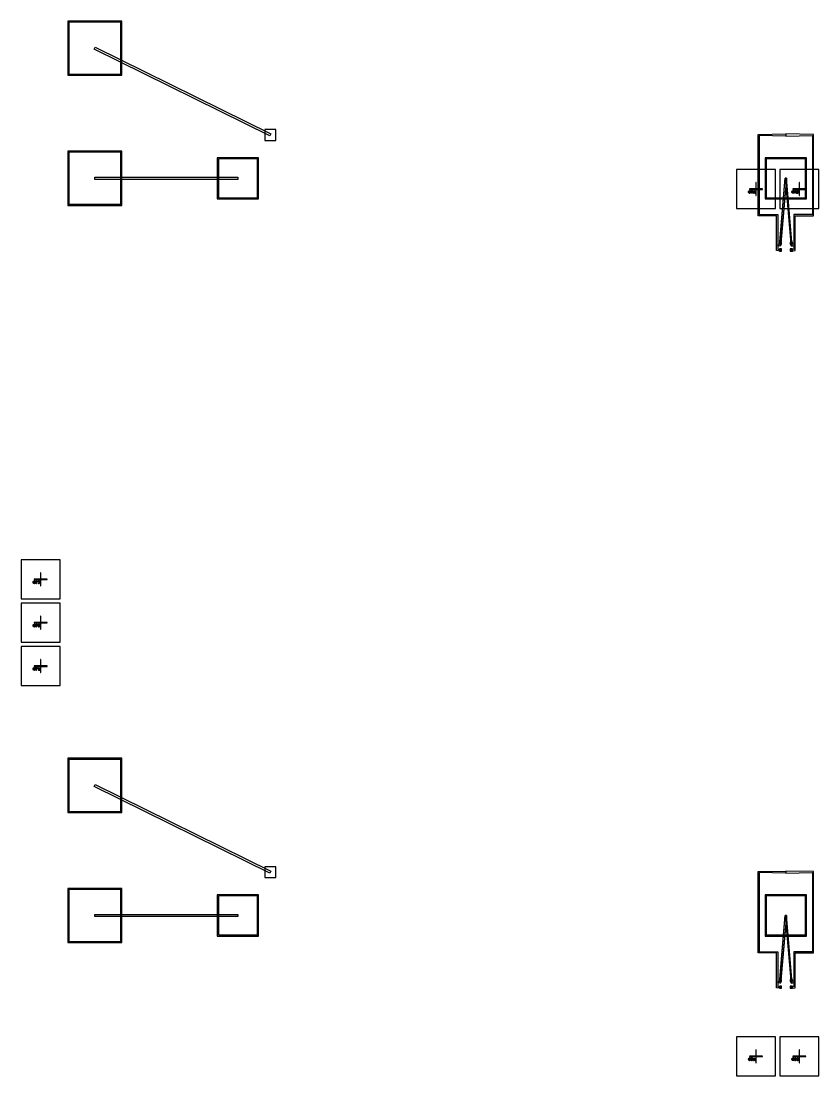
# Model space of a CAD drawing. Extents: x -3590 to 3590, y -2090 to 2775.
# Drawn here: x -3590 to 90, y -2090 to 2775 of the extents above; entities that cross this region are included whole.
import ezdxf

# ---------------------------------------------------------------- set-up
doc = ezdxf.new("R2010")
doc.units = 0

msp = doc.modelspace()

# ---------------------------------------------------------------- linework, layer by layer
at = {"layer": 'M1_Neg'}
for points in [[(-230, 1999), (-202, 1999), (-202, 2001), (-230, 2001)], [(-198, 2000.2), (-199.8, 2000.2), (-199.8, 2002), (-200.2, 2002), (-200.2, 2000.2), (-202, 2000.2), (-202, 1999.8), (-200.2, 1999.8), (-200.2, 1998), (-199.8, 1998), (-199.8, 1999.8), (-198, 1999.8)], [(-201, 2002), (-199, 2002), (-199, 2030), (-201, 2030)], [(-201, 1970), (-199, 1970), (-199, 1998), (-201, 1998)], [(-198, 1999), (-170, 1999), (-170, 2001), (-198, 2001)], [(-30, 1999), (-2, 1999), (-2, 2001), (-30, 2001)], [(2, 2000.2), (0.2, 2000.2), (0.2, 2002), (-0.2, 2002), (-0.2, 2000.2), (-2, 2000.2), (-2, 1999.8), (-0.2, 1999.8), (-0.2, 1998), (0.2, 1998), (0.2, 1999.8), (2, 1999.8)], [(-1, 2002), (1, 2002), (1, 2030), (-1, 2030)], [(-1, 1970), (1, 1970), (1, 1998), (-1, 1998)], [(2, 1999), (30, 1999), (30, 2001), (2, 2001)], [(-234.3, 1988.7), (-233.6, 1989.4), (-233.6, 1990.1), (-232.9, 1990.8), (-232.9, 1991.5), (-232.2, 1992.2), (-231.5, 1992.2), (-230.8, 1992.9), (-230.1, 1992.9), (-229.4, 1992.9), (-228.7, 1992.9), (-228, 1992.9), (-227.3, 1992.9), (-226.6, 1992.9), (-225.9, 1992.2), (-225.9, 1991.5), (-225.2, 1990.8), (-225.2, 1990.1), (-225.2, 1989.4), (-225.9, 1989.4), (-226.6, 1989.4), (-226.6, 1990.1), (-226.6, 1990.8), (-227.3, 1991.5), (-228, 1992.2), (-228.7, 1992.2), (-229.4, 1992.2), (-230.1, 1991.5), (-230.8, 1990.8), (-231.5, 1990.1), (-232.2, 1989.4), (-232.2, 1988.7), (-232.2, 1988), (-232.2, 1987.3), (-232.2, 1986.6), (-232.2, 1985.9), (-232.2, 1985.2), (-232.2, 1984.5), (-231.5, 1983.8), (-230.8, 1983.1), (-230.1, 1982.4), (-229.4, 1981.7), (-228.7, 1981.7), (-228, 1981.7), (-227.3, 1982.4), (-226.6, 1983.1), (-226.6, 1983.8), (-226.6, 1984.5), (-227.3, 1985.2), (-228, 1985.9), (-228.7, 1985.9), (-228, 1985.9), (-227.3, 1985.9), (-226.6, 1985.9), (-225.9, 1985.9), (-225.2, 1985.9), (-225.2, 1985.2), (-225.2, 1984.5), (-225.2, 1983.8), (-225.2, 1983.1), (-225.2, 1982.4), (-225.2, 1981.7), (-225.2, 1981), (-225.9, 1981.7), (-226.6, 1981), (-227.3, 1981), (-228, 1981), (-228.7, 1981), (-229.4, 1981), (-230.1, 1981), (-230.8, 1981), (-231.5, 1981.7), (-232.2, 1981.7), (-232.9, 1982.4), (-232.9, 1983.1), (-233.6, 1983.8), (-233.6, 1984.5), (-234.3, 1985.2), (-234.3, 1985.9), (-234.3, 1986.6), (-234.3, 1987.3), (-234.3, 1988), (-234.3, 1988.7)], [(-223.1, 1992.9), (-222.4, 1992.9), (-221.7, 1992.9), (-221, 1992.9), (-220.3, 1992.9), (-219.6, 1992.9), (-218.9, 1992.9), (-218.2, 1992.9), (-217.5, 1992.9), (-216.8, 1992.9), (-216.1, 1992.9), (-215.4, 1992.2), (-214.7, 1991.5), (-214.7, 1990.8), (-214, 1990.1), (-214, 1989.4), (-214, 1988.7), (-214.7, 1988), (-215.4, 1987.3), (-216.1, 1986.6), (-216.1, 1985.9), (-215.4, 1985.2), (-214.7, 1984.5), (-214.7, 1983.8), (-214.7, 1983.1), (-214.7, 1982.4), (-214.7, 1981.7), (-214, 1981), (-214.7, 1981), (-215.4, 1981), (-216.1, 1981), (-216.1, 1981.7), (-216.1, 1982.4), (-216.1, 1983.1), (-216.1, 1983.8), (-216.1, 1984.5), (-216.8, 1985.2), (-217.5, 1985.9), (-218.2, 1986.6), (-218.9, 1986.6), (-219.6, 1986.6), (-220.3, 1985.9), (-220.3, 1985.2), (-220.3, 1984.5), (-220.3, 1983.8), (-220.3, 1983.1), (-220.3, 1982.4), (-220.3, 1981.7), (-220.3, 1981), (-221, 1981), (-221.7, 1981), (-222.4, 1981), (-223.1, 1981), (-222.4, 1981.7), (-221.7, 1982.4), (-221.7, 1983.1), (-221.7, 1983.8), (-221.7, 1984.5), (-221.7, 1985.2), (-221.7, 1985.9), (-221.7, 1986.6), (-221.7, 1987.3), (-221.7, 1988), (-221.7, 1988.7), (-221.7, 1989.4), (-221.7, 1990.1), (-221.7, 1990.8), (-221.7, 1991.5), (-222.4, 1992.2), (-223.1, 1992.9)], [(-211.9, 1981), (-211.2, 1981), (-210.5, 1981.7), (-209.8, 1981.7), (-209.1, 1982.4), (-208.4, 1983.1), (-208.4, 1983.8), (-208.4, 1984.5), (-208.4, 1985.2), (-208.4, 1985.9), (-208.4, 1986.6), (-208.4, 1987.3), (-208.4, 1988), (-208.4, 1988.7), (-209.1, 1989.4), (-209.8, 1989.4), (-210.5, 1989.4), (-211.2, 1989.4), (-210.5, 1990.1), (-209.8, 1990.8), (-209.1, 1991.5), (-208.4, 1992.2), (-207.7, 1992.2), (-207, 1992.2), (-207, 1991.5), (-207, 1990.8), (-207, 1990.1), (-207, 1989.4), (-207, 1988.7), (-207, 1988), (-207, 1987.3), (-207, 1986.6), (-207, 1985.9), (-207, 1985.2), (-207, 1984.5), (-207, 1983.8), (-207, 1983.1), (-207, 1982.4), (-206.3, 1981.7), (-205.6, 1981.7), (-204.9, 1981), (-204.2, 1981), (-204.9, 1981), (-205.6, 1981), (-206.3, 1981), (-207, 1981), (-207.7, 1981), (-208.4, 1981), (-209.1, 1981), (-209.8, 1981), (-210.5, 1981), (-211.2, 1981), (-211.9, 1981)], [(-34.3, 1988.7), (-33.6, 1989.4), (-33.6, 1990.1), (-32.9, 1990.8), (-32.9, 1991.5), (-32.2, 1992.2), (-31.5, 1992.2), (-30.8, 1992.9), (-30.1, 1992.9), (-29.4, 1992.9), (-28.7, 1992.9), (-28, 1992.9), (-27.3, 1992.9), (-26.6, 1992.9), (-25.9, 1992.2), (-25.9, 1991.5), (-25.2, 1990.8), (-25.2, 1990.1), (-25.2, 1989.4), (-25.9, 1989.4), (-26.6, 1989.4), (-26.6, 1990.1), (-26.6, 1990.8), (-27.3, 1991.5), (-28, 1992.2), (-28.7, 1992.2), (-29.4, 1992.2), (-30.1, 1991.5), (-30.8, 1990.8), (-31.5, 1990.1), (-32.2, 1989.4), (-32.2, 1988.7), (-32.2, 1988), (-32.2, 1987.3), (-32.2, 1986.6), (-32.2, 1985.9), (-32.2, 1985.2), (-32.2, 1984.5), (-31.5, 1983.8), (-30.8, 1983.1), (-30.1, 1982.4), (-29.4, 1981.7), (-28.7, 1981.7), (-28, 1981.7), (-27.3, 1982.4), (-26.6, 1983.1), (-26.6, 1983.8), (-26.6, 1984.5), (-27.3, 1985.2), (-28, 1985.9), (-28.7, 1985.9), (-28, 1985.9), (-27.3, 1985.9), (-26.6, 1985.9), (-25.9, 1985.9), (-25.2, 1985.9), (-25.2, 1985.2), (-25.2, 1984.5), (-25.2, 1983.8), (-25.2, 1983.1), (-25.2, 1982.4), (-25.2, 1981.7), (-25.2, 1981), (-25.9, 1981.7), (-26.6, 1981), (-27.3, 1981), (-28, 1981), (-28.7, 1981), (-29.4, 1981), (-30.1, 1981), (-30.8, 1981), (-31.5, 1981.7), (-32.2, 1981.7), (-32.9, 1982.4), (-32.9, 1983.1), (-33.6, 1983.8), (-33.6, 1984.5), (-34.3, 1985.2), (-34.3, 1985.9), (-34.3, 1986.6), (-34.3, 1987.3), (-34.3, 1988), (-34.3, 1988.7)], [(-23.1, 1992.9), (-22.4, 1992.9), (-21.7, 1992.9), (-21, 1992.9), (-20.3, 1992.9), (-19.6, 1992.9), (-18.9, 1992.9), (-18.2, 1992.9), (-17.5, 1992.9), (-16.8, 1992.9), (-16.1, 1992.9), (-15.4, 1992.2), (-14.7, 1991.5), (-14.7, 1990.8), (-14, 1990.1), (-14, 1989.4), (-14, 1988.7), (-14.7, 1988), (-15.4, 1987.3), (-16.1, 1986.6), (-16.1, 1985.9), (-15.4, 1985.2), (-14.7, 1984.5), (-14.7, 1983.8), (-14.7, 1983.1), (-14.7, 1982.4), (-14.7, 1981.7), (-14, 1981), (-14.7, 1981), (-15.4, 1981), (-16.1, 1981), (-16.1, 1981.7), (-16.1, 1982.4), (-16.1, 1983.1), (-16.1, 1983.8), (-16.1, 1984.5), (-16.8, 1985.2), (-17.5, 1985.9), (-18.2, 1986.6), (-18.9, 1986.6), (-19.6, 1986.6), (-20.3, 1985.9), (-20.3, 1985.2), (-20.3, 1984.5), (-20.3, 1983.8), (-20.3, 1983.1), (-20.3, 1982.4), (-20.3, 1981.7), (-20.3, 1981), (-21, 1981), (-21.7, 1981), (-22.4, 1981), (-23.1, 1981), (-22.4, 1981.7), (-21.7, 1982.4), (-21.7, 1983.1), (-21.7, 1983.8), (-21.7, 1984.5), (-21.7, 1985.2), (-21.7, 1985.9), (-21.7, 1986.6), (-21.7, 1987.3), (-21.7, 1988), (-21.7, 1988.7), (-21.7, 1989.4), (-21.7, 1990.1), (-21.7, 1990.8), (-21.7, 1991.5), (-22.4, 1992.2), (-23.1, 1992.9)], [(-11.9, 1990.8), (-11.2, 1991.5), (-10.5, 1992.2), (-9.8, 1992.2), (-9.1, 1992.9), (-8.4, 1992.9), (-7.7, 1992.9), (-7, 1992.9), (-6.3, 1992.9), (-5.6, 1992.2), (-4.9, 1991.5), (-4.2, 1990.8), (-4.2, 1990.1), (-4.2, 1989.4), (-4.9, 1988.7), (-4.9, 1988), (-5.6, 1987.3), (-6.3, 1986.6), (-7, 1985.9), (-7.7, 1985.2), (-8.4, 1984.5), (-9.1, 1983.8), (-9.8, 1983.1), (-10.5, 1982.4), (-9.8, 1981.7), (-9.1, 1981.7), (-8.4, 1981.7), (-7.7, 1981.7), (-7, 1981.7), (-6.3, 1982.4), (-5.6, 1983.1), (-4.9, 1983.1), (-4.2, 1983.1), (-4.2, 1982.4), (-4.2, 1981.7), (-4.2, 1981), (-4.9, 1981), (-5.6, 1981), (-6.3, 1981), (-7, 1981), (-7.7, 1981), (-8.4, 1981), (-9.1, 1981), (-9.8, 1981), (-10.5, 1981), (-11.2, 1981), (-11.9, 1981), (-11.9, 1981.7), (-11.9, 1982.4), (-11.2, 1983.1), (-10.5, 1983.8), (-9.8, 1984.5), (-9.1, 1985.2), (-8.4, 1985.9), (-7.7, 1986.6), (-7, 1987.3), (-6.3, 1988), (-5.6, 1988.7), (-5.6, 1989.4), (-5.6, 1990.1), (-5.6, 1990.8), (-6.3, 1991.5), (-7, 1992.2), (-7.7, 1992.2), (-8.4, 1992.2), (-9.1, 1991.5), (-9.8, 1991.5), (-10.5, 1990.8), (-11.2, 1990.1), (-11.9, 1990.1), (-11.9, 1990.8)], [(-3530, 199), (-3502, 199), (-3502, 201), (-3530, 201)], [(-3498, 200.2), (-3499.8, 200.2), (-3499.8, 202), (-3500.2, 202), (-3500.2, 200.2), (-3502, 200.2), (-3502, 199.8), (-3500.2, 199.8), (-3500.2, 198), (-3499.8, 198), (-3499.8, 199.8), (-3498, 199.8)], [(-3501, 202), (-3499, 202), (-3499, 230), (-3501, 230)], [(-3501, 170), (-3499, 170), (-3499, 198), (-3501, 198)], [(-3498, 199), (-3470, 199), (-3470, 201), (-3498, 201)], [(-3534.3, 188.7), (-3533.6, 189.4), (-3533.6, 190.1), (-3532.9, 190.8), (-3532.9, 191.5), (-3532.2, 192.2), (-3531.5, 192.2), (-3530.8, 192.9), (-3530.1, 192.9), (-3529.4, 192.9), (-3528.7, 192.9), (-3528, 192.9), (-3527.3, 192.9), (-3526.6, 192.9), (-3525.9, 192.2), (-3525.9, 191.5), (-3525.2, 190.8), (-3525.2, 190.1), (-3525.2, 189.4), (-3525.9, 189.4), (-3526.6, 189.4), (-3526.6, 190.1), (-3526.6, 190.8), (-3527.3, 191.5), (-3528, 192.2), (-3528.7, 192.2), (-3529.4, 192.2), (-3530.1, 191.5), (-3530.8, 190.8), (-3531.5, 190.1), (-3532.2, 189.4), (-3532.2, 188.7), (-3532.2, 188), (-3532.2, 187.3), (-3532.2, 186.6), (-3532.2, 185.9), (-3532.2, 185.2), (-3532.2, 184.5), (-3531.5, 183.8), (-3530.8, 183.1), (-3530.1, 182.4), (-3529.4, 181.7), (-3528.7, 181.7), (-3528, 181.7), (-3527.3, 182.4), (-3526.6, 183.1), (-3526.6, 183.8), (-3526.6, 184.5), (-3527.3, 185.2), (-3528, 185.9), (-3528.7, 185.9), (-3528, 185.9), (-3527.3, 185.9), (-3526.6, 185.9), (-3525.9, 185.9), (-3525.2, 185.9), (-3525.2, 185.2), (-3525.2, 184.5), (-3525.2, 183.8), (-3525.2, 183.1), (-3525.2, 182.4), (-3525.2, 181.7), (-3525.2, 181), (-3525.9, 181.7), (-3526.6, 181), (-3527.3, 181), (-3528, 181), (-3528.7, 181), (-3529.4, 181), (-3530.1, 181), (-3530.8, 181), (-3531.5, 181.7), (-3532.2, 181.7), (-3532.9, 182.4), (-3532.9, 183.1), (-3533.6, 183.8), (-3533.6, 184.5), (-3534.3, 185.2), (-3534.3, 185.9), (-3534.3, 186.6), (-3534.3, 187.3), (-3534.3, 188), (-3534.3, 188.7)], [(-3522.4, 192.9), (-3521.7, 192.9), (-3521, 192.9), (-3520.3, 192.9), (-3519.6, 192.9), (-3518.9, 192.9), (-3518.2, 192.9), (-3517.5, 192.9), (-3516.8, 192.9), (-3516.1, 192.2), (-3515.4, 192.2), (-3514.7, 191.5), (-3514, 190.8), (-3514, 190.1), (-3514, 189.4), (-3514, 188.7), (-3514.7, 188), (-3515.4, 187.3), (-3516.1, 187.3), (-3516.8, 186.6), (-3517.5, 186.6), (-3518.2, 186.6), (-3518.9, 186.6), (-3519.6, 186.6), (-3520.3, 185.9), (-3520.3, 185.2), (-3520.3, 184.5), (-3520.3, 183.8), (-3520.3, 183.1), (-3520.3, 182.4), (-3520.3, 181.7), (-3519.6, 181), (-3520.3, 181), (-3521, 181), (-3521.7, 181), (-3522.4, 181), (-3521.7, 181.7), (-3521.7, 182.4), (-3521.7, 183.1), (-3521.7, 183.8), (-3521.7, 184.5), (-3521.7, 185.2), (-3521.7, 185.9), (-3521.7, 186.6), (-3521.7, 187.3), (-3521.7, 188), (-3521.7, 188.7), (-3521.7, 189.4), (-3521.7, 190.1), (-3521.7, 190.8), (-3521.7, 191.5), (-3521.7, 192.2), (-3522.4, 192.9)], [(-3511.9, 190.8), (-3511.2, 191.5), (-3510.5, 192.2), (-3509.8, 192.9), (-3509.1, 192.9), (-3508.4, 192.9), (-3507.7, 192.9), (-3507, 192.9), (-3506.3, 192.9), (-3505.6, 192.2), (-3504.9, 191.5), (-3504.9, 190.8), (-3504.2, 190.1), (-3504.2, 189.4), (-3504.2, 188.7), (-3504.9, 188), (-3505.6, 187.3), (-3505.6, 186.6), (-3504.9, 185.9), (-3504.2, 185.2), (-3504.2, 184.5), (-3504.2, 183.8), (-3504.9, 183.1), (-3504.9, 182.4), (-3505.6, 181.7), (-3506.3, 181), (-3507, 181), (-3507.7, 181), (-3508.4, 181), (-3509.1, 181), (-3509.8, 181), (-3510.5, 181.7), (-3511.2, 182.4), (-3511.9, 183.1), (-3511.2, 183.1), (-3510.5, 183.1), (-3509.8, 182.4), (-3509.1, 181.7), (-3508.4, 181.7), (-3507.7, 181.7), (-3507, 181.7), (-3506.3, 182.4), (-3506.3, 183.1), (-3505.6, 183.8), (-3505.6, 184.5), (-3505.6, 185.2), (-3506.3, 185.9), (-3507, 186.6), (-3507.7, 186.6), (-3508.4, 186.6), (-3509.1, 186.6), (-3509.1, 187.3), (-3508.4, 187.3), (-3507.7, 187.3), (-3507, 187.3), (-3506.3, 188), (-3505.6, 188.7), (-3505.6, 189.4), (-3505.6, 190.1), (-3506.3, 190.8), (-3506.3, 191.5), (-3507, 192.2), (-3507.7, 192.2), (-3508.4, 192.2), (-3509.1, 192.2), (-3509.8, 191.5), (-3510.5, 190.8), (-3511.2, 190.8), (-3511.9, 190.8)], [(-3530, -1), (-3502, -1), (-3502, 1), (-3530, 1)], [(-3498, 0.2), (-3499.8, 0.2), (-3499.8, 2), (-3500.2, 2), (-3500.2, 0.2), (-3502, 0.2), (-3502, -0.2), (-3500.2, -0.2), (-3500.2, -2), (-3499.8, -2), (-3499.8, -0.2), (-3498, -0.2)], [(-3501, 2), (-3499, 2), (-3499, 30), (-3501, 30)], [(-3498, -1), (-3470, -1), (-3470, 1), (-3498, 1)], [(-3534.3, -11.3), (-3533.6, -10.6), (-3533.6, -9.9), (-3532.9, -9.2), (-3532.9, -8.5), (-3532.2, -7.8), (-3531.5, -7.8), (-3530.8, -7.1), (-3530.1, -7.1), (-3529.4, -7.1), (-3528.7, -7.1), (-3528, -7.1), (-3527.3, -7.1), (-3526.6, -7.1), (-3525.9, -7.8), (-3525.9, -8.5), (-3525.2, -9.2), (-3525.2, -9.9), (-3525.2, -10.6), (-3525.9, -10.6), (-3526.6, -10.6), (-3526.6, -9.9), (-3526.6, -9.2), (-3527.3, -8.5), (-3528, -7.8), (-3528.7, -7.8), (-3529.4, -7.8), (-3530.1, -8.5), (-3530.8, -9.2), (-3531.5, -9.9), (-3532.2, -10.6), (-3532.2, -11.3), (-3532.2, -12), (-3532.2, -12.7), (-3532.2, -13.4), (-3532.2, -14.1), (-3532.2, -14.8), (-3532.2, -15.5), (-3531.5, -16.2), (-3530.8, -16.9), (-3530.1, -17.6), (-3529.4, -18.3), (-3528.7, -18.3), (-3528, -18.3), (-3527.3, -17.6), (-3526.6, -16.9), (-3526.6, -16.2), (-3526.6, -15.5), (-3527.3, -14.8), (-3528, -14.1), (-3528.7, -14.1), (-3528, -14.1), (-3527.3, -14.1), (-3526.6, -14.1), (-3525.9, -14.1), (-3525.2, -14.1), (-3525.2, -14.8), (-3525.2, -15.5), (-3525.2, -16.2), (-3525.2, -16.9), (-3525.2, -17.6), (-3525.2, -18.3), (-3525.2, -19), (-3525.9, -18.3), (-3526.6, -19), (-3527.3, -19), (-3528, -19), (-3528.7, -19), (-3529.4, -19), (-3530.1, -19), (-3530.8, -19), (-3531.5, -18.3), (-3532.2, -18.3), (-3532.9, -17.6), (-3532.9, -16.9), (-3533.6, -16.2), (-3533.6, -15.5), (-3534.3, -14.8), (-3534.3, -14.1), (-3534.3, -13.4), (-3534.3, -12.7), (-3534.3, -12), (-3534.3, -11.3)], [(-3522.4, -7.1), (-3521.7, -7.1), (-3521, -7.1), (-3520.3, -7.1), (-3519.6, -7.1), (-3518.9, -7.1), (-3518.2, -7.1), (-3517.5, -7.1), (-3516.8, -7.1), (-3516.1, -7.8), (-3515.4, -7.8), (-3514.7, -8.5), (-3514, -9.2), (-3514, -9.9), (-3514, -10.6), (-3514, -11.3), (-3514.7, -12), (-3515.4, -12.7), (-3516.1, -12.7), (-3516.8, -13.4), (-3517.5, -13.4), (-3518.2, -13.4), (-3518.9, -13.4), (-3519.6, -13.4), (-3520.3, -14.1), (-3520.3, -14.8), (-3520.3, -15.5), (-3520.3, -16.2), (-3520.3, -16.9), (-3520.3, -17.6), (-3520.3, -18.3), (-3519.6, -19), (-3520.3, -19), (-3521, -19), (-3521.7, -19), (-3522.4, -19), (-3521.7, -18.3), (-3521.7, -17.6), (-3521.7, -16.9), (-3521.7, -16.2), (-3521.7, -15.5), (-3521.7, -14.8), (-3521.7, -14.1), (-3521.7, -13.4), (-3521.7, -12.7), (-3521.7, -12), (-3521.7, -11.3), (-3521.7, -10.6), (-3521.7, -9.9), (-3521.7, -9.2), (-3521.7, -8.5), (-3521.7, -7.8), (-3522.4, -7.1)], [(-3511.9, -9.2), (-3511.2, -8.5), (-3510.5, -7.8), (-3509.8, -7.8), (-3509.1, -7.1), (-3508.4, -7.1), (-3507.7, -7.1), (-3507, -7.1), (-3506.3, -7.1), (-3505.6, -7.8), (-3504.9, -8.5), (-3504.2, -9.2), (-3504.2, -9.9), (-3504.2, -10.6), (-3504.9, -11.3), (-3504.9, -12), (-3505.6, -12.7), (-3506.3, -13.4), (-3507, -14.1), (-3507.7, -14.8), (-3508.4, -15.5), (-3509.1, -16.2), (-3509.8, -16.9), (-3510.5, -17.6), (-3509.8, -18.3), (-3509.1, -18.3), (-3508.4, -18.3), (-3507.7, -18.3), (-3507, -18.3), (-3506.3, -17.6), (-3505.6, -16.9), (-3504.9, -16.9), (-3504.2, -16.9), (-3504.2, -17.6), (-3504.2, -18.3), (-3504.2, -19), (-3504.9, -19), (-3505.6, -19), (-3506.3, -19), (-3507, -19), (-3507.7, -19), (-3508.4, -19), (-3509.1, -19), (-3509.8, -19), (-3510.5, -19), (-3511.2, -19), (-3511.9, -19), (-3511.9, -18.3), (-3511.9, -17.6), (-3511.2, -16.9), (-3510.5, -16.2), (-3509.8, -15.5), (-3509.1, -14.8), (-3508.4, -14.1), (-3507.7, -13.4), (-3507, -12.7), (-3506.3, -12), (-3505.6, -11.3), (-3505.6, -10.6), (-3505.6, -9.9), (-3505.6, -9.2), (-3506.3, -8.5), (-3507, -7.8), (-3507.7, -7.8), (-3508.4, -7.8), (-3509.1, -8.5), (-3509.8, -8.5), (-3510.5, -9.2), (-3511.2, -9.9), (-3511.9, -9.9), (-3511.9, -9.2)], [(-3501, -30), (-3499, -30), (-3499, -2), (-3501, -2)], [(-3501, -198), (-3499, -198), (-3499, -170), (-3501, -170)], [(-3534.3, -211.3), (-3533.6, -210.6), (-3533.6, -209.9), (-3532.9, -209.2), (-3532.9, -208.5), (-3532.2, -207.8), (-3531.5, -207.8), (-3530.8, -207.1), (-3530.1, -207.1), (-3529.4, -207.1), (-3528.7, -207.1), (-3528, -207.1), (-3527.3, -207.1), (-3526.6, -207.1), (-3525.9, -207.8), (-3525.9, -208.5), (-3525.2, -209.2), (-3525.2, -209.9), (-3525.2, -210.6), (-3525.9, -210.6), (-3526.6, -210.6), (-3526.6, -209.9), (-3526.6, -209.2), (-3527.3, -208.5), (-3528, -207.8), (-3528.7, -207.8), (-3529.4, -207.8), (-3530.1, -208.5), (-3530.8, -209.2), (-3531.5, -209.9), (-3532.2, -210.6), (-3532.2, -211.3), (-3532.2, -212), (-3532.2, -212.7), (-3532.2, -213.4), (-3532.2, -214.1), (-3532.2, -214.8), (-3532.2, -215.5), (-3531.5, -216.2), (-3530.8, -216.9), (-3530.1, -217.6), (-3529.4, -218.3), (-3528.7, -218.3), (-3528, -218.3), (-3527.3, -217.6), (-3526.6, -216.9), (-3526.6, -216.2), (-3526.6, -215.5), (-3527.3, -214.8), (-3528, -214.1), (-3528.7, -214.1), (-3528, -214.1), (-3527.3, -214.1), (-3526.6, -214.1), (-3525.9, -214.1), (-3525.2, -214.1), (-3525.2, -214.8), (-3525.2, -215.5), (-3525.2, -216.2), (-3525.2, -216.9), (-3525.2, -217.6), (-3525.2, -218.3), (-3525.2, -219), (-3525.9, -218.3), (-3526.6, -219), (-3527.3, -219), (-3528, -219), (-3528.7, -219), (-3529.4, -219), (-3530.1, -219), (-3530.8, -219), (-3531.5, -218.3), (-3532.2, -218.3), (-3532.9, -217.6), (-3532.9, -216.9), (-3533.6, -216.2), (-3533.6, -215.5), (-3534.3, -214.8), (-3534.3, -214.1), (-3534.3, -213.4), (-3534.3, -212.7), (-3534.3, -212), (-3534.3, -211.3)], [(-3530, -201), (-3502, -201), (-3502, -199), (-3530, -199)], [(-3522.4, -207.1), (-3521.7, -207.1), (-3521, -207.1), (-3520.3, -207.1), (-3519.6, -207.1), (-3518.9, -207.1), (-3518.2, -207.1), (-3517.5, -207.1), (-3516.8, -207.1), (-3516.1, -207.8), (-3515.4, -207.8), (-3514.7, -208.5), (-3514, -209.2), (-3514, -209.9), (-3514, -210.6), (-3514, -211.3), (-3514.7, -212), (-3515.4, -212.7), (-3516.1, -212.7), (-3516.8, -213.4), (-3517.5, -213.4), (-3518.2, -213.4), (-3518.9, -213.4), (-3519.6, -213.4), (-3520.3, -214.1), (-3520.3, -214.8), (-3520.3, -215.5), (-3520.3, -216.2), (-3520.3, -216.9), (-3520.3, -217.6), (-3520.3, -218.3), (-3519.6, -219), (-3520.3, -219), (-3521, -219), (-3521.7, -219), (-3522.4, -219), (-3521.7, -218.3), (-3521.7, -217.6), (-3521.7, -216.9), (-3521.7, -216.2), (-3521.7, -215.5), (-3521.7, -214.8), (-3521.7, -214.1), (-3521.7, -213.4), (-3521.7, -212.7), (-3521.7, -212), (-3521.7, -211.3), (-3521.7, -210.6), (-3521.7, -209.9), (-3521.7, -209.2), (-3521.7, -208.5), (-3521.7, -207.8), (-3522.4, -207.1)], [(-3511.9, -219), (-3511.2, -219), (-3510.5, -218.3), (-3509.8, -218.3), (-3509.1, -217.6), (-3508.4, -216.9), (-3508.4, -216.2), (-3508.4, -215.5), (-3508.4, -214.8), (-3508.4, -214.1), (-3508.4, -213.4), (-3508.4, -212.7), (-3508.4, -212), (-3508.4, -211.3), (-3509.1, -210.6), (-3509.8, -210.6), (-3510.5, -210.6), (-3511.2, -210.6), (-3510.5, -209.9), (-3509.8, -209.2), (-3509.1, -208.5), (-3508.4, -207.8), (-3507.7, -207.8), (-3507, -207.8), (-3507, -208.5), (-3507, -209.2), (-3507, -209.9), (-3507, -210.6), (-3507, -211.3), (-3507, -212), (-3507, -212.7), (-3507, -213.4), (-3507, -214.1), (-3507, -214.8), (-3507, -215.5), (-3507, -216.2), (-3507, -216.9), (-3507, -217.6), (-3506.3, -218.3), (-3505.6, -218.3), (-3504.9, -219), (-3504.2, -219), (-3504.9, -219), (-3505.6, -219), (-3506.3, -219), (-3507, -219), (-3507.7, -219), (-3508.4, -219), (-3509.1, -219), (-3509.8, -219), (-3510.5, -219), (-3511.2, -219), (-3511.9, -219)], [(-3498, -199.8), (-3499.8, -199.8), (-3499.8, -198), (-3500.2, -198), (-3500.2, -199.8), (-3502, -199.8), (-3502, -200.2), (-3500.2, -200.2), (-3500.2, -202), (-3499.8, -202), (-3499.8, -200.2), (-3498, -200.2)], [(-3501, -230), (-3499, -230), (-3499, -202), (-3501, -202)], [(-3498, -201), (-3470, -201), (-3470, -199), (-3498, -199)], [(-201, -1998), (-199, -1998), (-199, -1970), (-201, -1970)], [(-1, -1998), (1, -1998), (1, -1970), (-1, -1970)], [(-234.3, -2011.3), (-233.6, -2010.6), (-233.6, -2009.9), (-232.9, -2009.2), (-232.9, -2008.5), (-232.2, -2007.8), (-231.5, -2007.8), (-230.8, -2007.1), (-230.1, -2007.1), (-229.4, -2007.1), (-228.7, -2007.1), (-228, -2007.1), (-227.3, -2007.1), (-226.6, -2007.1), (-225.9, -2007.8), (-225.9, -2008.5), (-225.2, -2009.2), (-225.2, -2009.9), (-225.2, -2010.6), (-225.9, -2010.6), (-226.6, -2010.6), (-226.6, -2009.9), (-226.6, -2009.2), (-227.3, -2008.5), (-228, -2007.8), (-228.7, -2007.8), (-229.4, -2007.8), (-230.1, -2008.5), (-230.8, -2009.2), (-231.5, -2009.9), (-232.2, -2010.6), (-232.2, -2011.3), (-232.2, -2012), (-232.2, -2012.7), (-232.2, -2013.4), (-232.2, -2014.1), (-232.2, -2014.8), (-232.2, -2015.5), (-231.5, -2016.2), (-230.8, -2016.9), (-230.1, -2017.6), (-229.4, -2018.3), (-228.7, -2018.3), (-228, -2018.3), (-227.3, -2017.6), (-226.6, -2016.9), (-226.6, -2016.2), (-226.6, -2015.5), (-227.3, -2014.8), (-228, -2014.1), (-228.7, -2014.1), (-228, -2014.1), (-227.3, -2014.1), (-226.6, -2014.1), (-225.9, -2014.1), (-225.2, -2014.1), (-225.2, -2014.8), (-225.2, -2015.5), (-225.2, -2016.2), (-225.2, -2016.9), (-225.2, -2017.6), (-225.2, -2018.3), (-225.2, -2019), (-225.9, -2018.3), (-226.6, -2019), (-227.3, -2019), (-228, -2019), (-228.7, -2019), (-229.4, -2019), (-230.1, -2019), (-230.8, -2019), (-231.5, -2018.3), (-232.2, -2018.3), (-232.9, -2017.6), (-232.9, -2016.9), (-233.6, -2016.2), (-233.6, -2015.5), (-234.3, -2014.8), (-234.3, -2014.1), (-234.3, -2013.4), (-234.3, -2012.7), (-234.3, -2012), (-234.3, -2011.3)], [(-230, -2001), (-202, -2001), (-202, -1999), (-230, -1999)], [(-223.1, -2009.2), (-222.4, -2008.5), (-222.4, -2007.8), (-221.7, -2007.8), (-221, -2007.1), (-220.3, -2007.1), (-219.6, -2007.1), (-218.9, -2007.1), (-218.2, -2007.1), (-217.5, -2007.1), (-216.8, -2007.8), (-216.1, -2007.8), (-216.1, -2008.5), (-215.4, -2009.2), (-215.4, -2009.9), (-216.1, -2010.6), (-216.8, -2010.6), (-216.8, -2009.9), (-216.8, -2009.2), (-217.5, -2008.5), (-218.2, -2007.8), (-218.9, -2007.8), (-219.6, -2007.8), (-220.3, -2007.8), (-221, -2008.5), (-221.7, -2009.2), (-221.7, -2009.9), (-221.7, -2010.6), (-221.7, -2011.3), (-221, -2012), (-220.3, -2012.7), (-219.6, -2012.7), (-218.9, -2012.7), (-218.2, -2012.7), (-217.5, -2013.4), (-216.8, -2013.4), (-216.1, -2014.1), (-216.1, -2014.8), (-215.4, -2015.5), (-215.4, -2016.2), (-215.4, -2016.9), (-216.1, -2017.6), (-216.1, -2018.3), (-216.8, -2018.3), (-217.5, -2019), (-218.2, -2019), (-218.9, -2019), (-219.6, -2019), (-220.3, -2019), (-221, -2019), (-221.7, -2018.3), (-222.4, -2018.3), (-222.4, -2017.6), (-223.1, -2016.9), (-223.1, -2016.2), (-222.4, -2015.5), (-221.7, -2015.5), (-221.7, -2016.2), (-221.7, -2016.9), (-221, -2017.6), (-220.3, -2018.3), (-219.6, -2018.3), (-218.9, -2018.3), (-218.2, -2018.3), (-217.5, -2017.6), (-216.8, -2016.9), (-216.8, -2016.2), (-216.8, -2015.5), (-216.8, -2014.8), (-217.5, -2014.1), (-218.2, -2014.1), (-218.9, -2013.4), (-219.6, -2013.4), (-220.3, -2013.4), (-221, -2013.4), (-221.7, -2013.4), (-222.4, -2012.7), (-223.1, -2012), (-223.1, -2011.3), (-223.1, -2010.6), (-223.1, -2009.9), (-223.1, -2009.2)], [(-211.9, -2019), (-211.2, -2019), (-210.5, -2018.3), (-209.8, -2018.3), (-209.1, -2017.6), (-208.4, -2016.9), (-208.4, -2016.2), (-208.4, -2015.5), (-208.4, -2014.8), (-208.4, -2014.1), (-208.4, -2013.4), (-208.4, -2012.7), (-208.4, -2012), (-208.4, -2011.3), (-209.1, -2010.6), (-209.8, -2010.6), (-210.5, -2010.6), (-211.2, -2010.6), (-210.5, -2009.9), (-209.8, -2009.2), (-209.1, -2008.5), (-208.4, -2007.8), (-207.7, -2007.8), (-207, -2007.8), (-207, -2008.5), (-207, -2009.2), (-207, -2009.9), (-207, -2010.6), (-207, -2011.3), (-207, -2012), (-207, -2012.7), (-207, -2013.4), (-207, -2014.1), (-207, -2014.8), (-207, -2015.5), (-207, -2016.2), (-207, -2016.9), (-207, -2017.6), (-206.3, -2018.3), (-205.6, -2018.3), (-204.9, -2019), (-204.2, -2019), (-204.9, -2019), (-205.6, -2019), (-206.3, -2019), (-207, -2019), (-207.7, -2019), (-208.4, -2019), (-209.1, -2019), (-209.8, -2019), (-210.5, -2019), (-211.2, -2019), (-211.9, -2019)], [(-198, -1999.8), (-199.8, -1999.8), (-199.8, -1998), (-200.2, -1998), (-200.2, -1999.8), (-202, -1999.8), (-202, -2000.2), (-200.2, -2000.2), (-200.2, -2002), (-199.8, -2002), (-199.8, -2000.2), (-198, -2000.2)], [(-201, -2030), (-199, -2030), (-199, -2002), (-201, -2002)], [(-198, -2001), (-170, -2001), (-170, -1999), (-198, -1999)], [(-34.3, -2011.3), (-33.6, -2010.6), (-33.6, -2009.9), (-32.9, -2009.2), (-32.9, -2008.5), (-32.2, -2007.8), (-31.5, -2007.8), (-30.8, -2007.1), (-30.1, -2007.1), (-29.4, -2007.1), (-28.7, -2007.1), (-28, -2007.1), (-27.3, -2007.1), (-26.6, -2007.1), (-25.9, -2007.8), (-25.9, -2008.5), (-25.2, -2009.2), (-25.2, -2009.9), (-25.2, -2010.6), (-25.9, -2010.6), (-26.6, -2010.6), (-26.6, -2009.9), (-26.6, -2009.2), (-27.3, -2008.5), (-28, -2007.8), (-28.7, -2007.8), (-29.4, -2007.8), (-30.1, -2008.5), (-30.8, -2009.2), (-31.5, -2009.9), (-32.2, -2010.6), (-32.2, -2011.3), (-32.2, -2012), (-32.2, -2012.7), (-32.2, -2013.4), (-32.2, -2014.1), (-32.2, -2014.8), (-32.2, -2015.5), (-31.5, -2016.2), (-30.8, -2016.9), (-30.1, -2017.6), (-29.4, -2018.3), (-28.7, -2018.3), (-28, -2018.3), (-27.3, -2017.6), (-26.6, -2016.9), (-26.6, -2016.2), (-26.6, -2015.5), (-27.3, -2014.8), (-28, -2014.1), (-28.7, -2014.1), (-28, -2014.1), (-27.3, -2014.1), (-26.6, -2014.1), (-25.9, -2014.1), (-25.2, -2014.1), (-25.2, -2014.8), (-25.2, -2015.5), (-25.2, -2016.2), (-25.2, -2016.9), (-25.2, -2017.6), (-25.2, -2018.3), (-25.2, -2019), (-25.9, -2018.3), (-26.6, -2019), (-27.3, -2019), (-28, -2019), (-28.7, -2019), (-29.4, -2019), (-30.1, -2019), (-30.8, -2019), (-31.5, -2018.3), (-32.2, -2018.3), (-32.9, -2017.6), (-32.9, -2016.9), (-33.6, -2016.2), (-33.6, -2015.5), (-34.3, -2014.8), (-34.3, -2014.1), (-34.3, -2013.4), (-34.3, -2012.7), (-34.3, -2012), (-34.3, -2011.3)], [(-30, -2001), (-2, -2001), (-2, -1999), (-30, -1999)], [(-23.1, -2009.2), (-22.4, -2008.5), (-22.4, -2007.8), (-21.7, -2007.8), (-21, -2007.1), (-20.3, -2007.1), (-19.6, -2007.1), (-18.9, -2007.1), (-18.2, -2007.1), (-17.5, -2007.1), (-16.8, -2007.8), (-16.1, -2007.8), (-16.1, -2008.5), (-15.4, -2009.2), (-15.4, -2009.9), (-16.1, -2010.6), (-16.8, -2010.6), (-16.8, -2009.9), (-16.8, -2009.2), (-17.5, -2008.5), (-18.2, -2007.8), (-18.9, -2007.8), (-19.6, -2007.8), (-20.3, -2007.8), (-21, -2008.5), (-21.7, -2009.2), (-21.7, -2009.9), (-21.7, -2010.6), (-21.7, -2011.3), (-21, -2012), (-20.3, -2012.7), (-19.6, -2012.7), (-18.9, -2012.7), (-18.2, -2012.7), (-17.5, -2013.4), (-16.8, -2013.4), (-16.1, -2014.1), (-16.1, -2014.8), (-15.4, -2015.5), (-15.4, -2016.2), (-15.4, -2016.9), (-16.1, -2017.6), (-16.1, -2018.3), (-16.8, -2018.3), (-17.5, -2019), (-18.2, -2019), (-18.9, -2019), (-19.6, -2019), (-20.3, -2019), (-21, -2019), (-21.7, -2018.3), (-22.4, -2018.3), (-22.4, -2017.6), (-23.1, -2016.9), (-23.1, -2016.2), (-22.4, -2015.5), (-21.7, -2015.5), (-21.7, -2016.2), (-21.7, -2016.9), (-21, -2017.6), (-20.3, -2018.3), (-19.6, -2018.3), (-18.9, -2018.3), (-18.2, -2018.3), (-17.5, -2017.6), (-16.8, -2016.9), (-16.8, -2016.2), (-16.8, -2015.5), (-16.8, -2014.8), (-17.5, -2014.1), (-18.2, -2014.1), (-18.9, -2013.4), (-19.6, -2013.4), (-20.3, -2013.4), (-21, -2013.4), (-21.7, -2013.4), (-22.4, -2012.7), (-23.1, -2012), (-23.1, -2011.3), (-23.1, -2010.6), (-23.1, -2009.9), (-23.1, -2009.2)], [(-11.9, -2009.2), (-11.2, -2008.5), (-10.5, -2007.8), (-9.8, -2007.8), (-9.1, -2007.1), (-8.4, -2007.1), (-7.7, -2007.1), (-7, -2007.1), (-6.3, -2007.1), (-5.6, -2007.8), (-4.9, -2008.5), (-4.2, -2009.2), (-4.2, -2009.9), (-4.2, -2010.6), (-4.9, -2011.3), (-4.9, -2012), (-5.6, -2012.7), (-6.3, -2013.4), (-7, -2014.1), (-7.7, -2014.8), (-8.4, -2015.5), (-9.1, -2016.2), (-9.8, -2016.9), (-10.5, -2017.6), (-9.8, -2018.3), (-9.1, -2018.3), (-8.4, -2018.3), (-7.7, -2018.3), (-7, -2018.3), (-6.3, -2017.6), (-5.6, -2016.9), (-4.9, -2016.9), (-4.2, -2016.9), (-4.2, -2017.6), (-4.2, -2018.3), (-4.2, -2019), (-4.9, -2019), (-5.6, -2019), (-6.3, -2019), (-7, -2019), (-7.7, -2019), (-8.4, -2019), (-9.1, -2019), (-9.8, -2019), (-10.5, -2019), (-11.2, -2019), (-11.9, -2019), (-11.9, -2018.3), (-11.9, -2017.6), (-11.2, -2016.9), (-10.5, -2016.2), (-9.8, -2015.5), (-9.1, -2014.8), (-8.4, -2014.1), (-7.7, -2013.4), (-7, -2012.7), (-6.3, -2012), (-5.6, -2011.3), (-5.6, -2010.6), (-5.6, -2009.9), (-5.6, -2009.2), (-6.3, -2008.5), (-7, -2007.8), (-7.7, -2007.8), (-8.4, -2007.8), (-9.1, -2008.5), (-9.8, -2008.5), (-10.5, -2009.2), (-11.2, -2009.9), (-11.9, -2009.9), (-11.9, -2009.2)], [(2, -1999.8), (0.2, -1999.8), (0.2, -1998), (-0.2, -1998), (-0.2, -1999.8), (-2, -1999.8), (-2, -2000.2), (-0.2, -2000.2), (-0.2, -2002), (0.2, -2002), (0.2, -2000.2), (2, -2000.2)], [(-1, -2030), (1, -2030), (1, -2002), (-1, -2002)], [(2, -2001), (30, -2001), (30, -1999), (2, -1999)]]:
    msp.add_lwpolyline(points, close=True, dxfattribs=at)
at = {"layer": 'M1_Pos'}
for points in [[(-219.6, 1991.5), (-218.9, 1991.5), (-218.2, 1991.5), (-217.5, 1991.5), (-217.5, 1990.8), (-216.8, 1990.8), (-216.8, 1990.1), (-216.8, 1989.4), (-216.8, 1988.7), (-217.5, 1988.7), (-217.5, 1988), (-218.2, 1988), (-218.9, 1988), (-219.6, 1988), (-219.6, 1988.7), (-219.6, 1989.4), (-219.6, 1990.1), (-219.6, 1990.8), (-219.6, 1991.5)], [(-19.6, 1991.5), (-18.9, 1991.5), (-18.2, 1991.5), (-17.5, 1991.5), (-17.5, 1990.8), (-16.8, 1990.8), (-16.8, 1990.1), (-16.8, 1989.4), (-16.8, 1988.7), (-17.5, 1988.7), (-17.5, 1988), (-18.2, 1988), (-18.9, 1988), (-19.6, 1988), (-19.6, 1988.7), (-19.6, 1989.4), (-19.6, 1990.1), (-19.6, 1990.8), (-19.6, 1991.5)], [(-3519.6, 191.5), (-3518.9, 191.5), (-3518.2, 191.5), (-3517.5, 191.5), (-3517.5, 190.8), (-3516.8, 190.8), (-3516.8, 190.1), (-3516.1, 190.1), (-3516.1, 189.4), (-3516.8, 189.4), (-3516.8, 188.7), (-3517.5, 188.7), (-3517.5, 188), (-3518.2, 188), (-3518.9, 188), (-3519.6, 188), (-3519.6, 188.7), (-3519.6, 189.4), (-3519.6, 190.1), (-3519.6, 190.8), (-3519.6, 191.5)], [(-3519.6, -8.5), (-3518.9, -8.5), (-3518.2, -8.5), (-3517.5, -8.5), (-3517.5, -9.2), (-3516.8, -9.2), (-3516.8, -9.9), (-3516.1, -9.9), (-3516.1, -10.6), (-3516.8, -10.6), (-3516.8, -11.3), (-3517.5, -11.3), (-3517.5, -12), (-3518.2, -12), (-3518.9, -12), (-3519.6, -12), (-3519.6, -11.3), (-3519.6, -10.6), (-3519.6, -9.9), (-3519.6, -9.2), (-3519.6, -8.5)], [(-3519.6, -208.5), (-3518.9, -208.5), (-3518.2, -208.5), (-3517.5, -208.5), (-3517.5, -209.2), (-3516.8, -209.2), (-3516.8, -209.9), (-3516.1, -209.9), (-3516.1, -210.6), (-3516.8, -210.6), (-3516.8, -211.3), (-3517.5, -211.3), (-3517.5, -212), (-3518.2, -212), (-3518.9, -212), (-3519.6, -212), (-3519.6, -211.3), (-3519.6, -210.6), (-3519.6, -209.9), (-3519.6, -209.2), (-3519.6, -208.5)]]:
    msp.add_lwpolyline(points, close=True, dxfattribs=at)
at = {"layer": 'M2_Neg'}
for points in [[(-290, 1910), (-110, 1910), (-110, 2090), (-290, 2090)], [(-90, 1910), (90, 1910), (90, 2090), (-90, 2090)], [(-3590, 110), (-3410, 110), (-3410, 290), (-3590, 290)], [(-3590, -90), (-3410, -90), (-3410, 90), (-3590, 90)], [(-3590, -290), (-3410, -290), (-3410, -110), (-3590, -110)], [(-290, -2090), (-110, -2090), (-110, -1910), (-290, -1910)], [(-90, -2090), (90, -2090), (90, -1910), (-90, -1910)]]:
    msp.add_lwpolyline(points, close=True, dxfattribs=at)
at = {"layer": 'M2_undercutMsk'}
for points in [[(-3130, 2770), (-3370, 2770), (-3370, 2530), (-3130, 2530)], [(-3130, 2170), (-3370, 2170), (-3370, 1930), (-3130, 1930)], [(-2500, 2140), (-2680, 2140), (-2680, 1960), (-2500, 1960)], [(27.5, 2140), (-152.5, 2140), (-152.5, 1960), (27.5, 1960)], [(27.5, 2140), (-152.5, 2140), (-152.5, 1960), (27.5, 1960)], [(-152.5, 1960), (27.5, 1960), (27.5, 2140), (-152.5, 2140)], [(-152.5, 1960), (27.5, 1960), (27.5, 2140), (-152.5, 2140)], [(-3130, -630), (-3370, -630), (-3370, -870), (-3130, -870)], [(-3130, -1230), (-3370, -1230), (-3370, -1470), (-3130, -1470)], [(-2500, -1260), (-2680, -1260), (-2680, -1440), (-2500, -1440)], [(27.5, -1260), (-152.5, -1260), (-152.5, -1440), (27.5, -1440)], [(27.5, -1260), (-152.5, -1260), (-152.5, -1440), (27.5, -1440)], [(-152.5, -1440), (27.5, -1440), (27.5, -1260), (-152.5, -1260)], [(-152.5, -1440), (27.5, -1440), (27.5, -1260), (-152.5, -1260)]]:
    msp.add_lwpolyline(points, close=True, dxfattribs=at)
at = {"layer": 'metal1_BB'}
for points in [[(-87.5, 1714), (-105, 1716.5), (-105, 1877.5), (-190, 1877.5), (-190, 2252.5), (-62.5, 2255), (-62.5, 2245), (-185, 2247.5), (-185, 1882.5), (-100, 1882.5), (-100, 1721.5), (-87.5, 1724), (-87.5, 1714)], [(-37.5, 1714), (-20, 1716.5), (-20, 1877.5), (65, 1877.5), (65, 2252.5), (-62.5, 2255), (-62.5, 2245), (60, 2247.5), (60, 1882.5), (-25, 1882.5), (-25, 1721.5), (-37.5, 1724), (-37.5, 1714)], [(32.5, 2145), (-157.5, 2145), (-157.5, 1955), (32.5, 1955)], [(-157.5, 1955), (32.5, 1955), (32.5, 2145), (-157.5, 2145)], [(-90, 1750.2), (-65, 2050.2), (-60, 2049.8), (-85, 1749.8), (-90, 1750.2)], [(-35, 1750.2), (-60, 2050.2), (-65, 2049.8), (-40, 1749.8), (-35, 1750.2)], [(-82.5, 1755), (-92.5, 1755), (-92.5, 1745), (-82.5, 1745)], [(-42.5, 1745), (-32.5, 1745), (-32.5, 1755), (-42.5, 1755)], [(-82.5, 1724), (-92.5, 1724), (-92.5, 1714), (-82.5, 1714)], [(-42.5, 1714), (-32.5, 1714), (-32.5, 1724), (-42.5, 1724)], [(-87.5, -1686), (-105, -1683.5), (-105, -1522.5), (-190, -1522.5), (-190, -1147.5), (-62.5, -1145), (-62.5, -1155), (-185, -1152.5), (-185, -1517.5), (-100, -1517.5), (-100, -1678.5), (-87.5, -1676), (-87.5, -1686)], [(-37.5, -1686), (-20, -1683.5), (-20, -1522.5), (65, -1522.5), (65, -1147.5), (-62.5, -1145), (-62.5, -1155), (60, -1152.5), (60, -1517.5), (-25, -1517.5), (-25, -1678.5), (-37.5, -1676), (-37.5, -1686)], [(32.5, -1255), (-157.5, -1255), (-157.5, -1445), (32.5, -1445)], [(-157.5, -1445), (32.5, -1445), (32.5, -1255), (-157.5, -1255)], [(-90, -1649.8), (-65, -1349.8), (-60, -1350.2), (-85, -1650.2), (-90, -1649.8)], [(-35, -1649.8), (-60, -1349.8), (-65, -1350.2), (-40, -1650.2), (-35, -1649.8)], [(-82.5, -1645), (-92.5, -1645), (-92.5, -1655), (-82.5, -1655)], [(-42.5, -1655), (-32.5, -1655), (-32.5, -1645), (-42.5, -1645)], [(-82.5, -1676), (-92.5, -1676), (-92.5, -1686), (-82.5, -1686)], [(-42.5, -1686), (-32.5, -1686), (-32.5, -1676), (-42.5, -1676)]]:
    msp.add_lwpolyline(points, close=True, dxfattribs=at)
at = {"layer": 'metal2_BB'}
for points in [[(-88.8, 1737.1), (-105.4, 1742), (-105, 1877.5), (-190, 1877.5), (-190, 2252.5), (-62.5, 2255), (-62.5, 2245), (-185, 2247.5), (-185, 1882.5), (-100, 1882.5), (-99.6, 1747), (-87.2, 1746.9), (-88.8, 1737.1)], [(-36.2, 1737.1), (-19.6, 1742), (-20, 1877.5), (65, 1877.5), (65, 2252.5), (-62.5, 2255), (-62.5, 2245), (60, 2247.5), (60, 1882.5), (-25, 1882.5), (-25.4, 1747), (-37.8, 1746.9), (-36.2, 1737.1)], [(32.5, 2145), (-157.5, 2145), (-157.5, 1955), (32.5, 1955)], [(-157.5, 1955), (32.5, 1955), (32.5, 2145), (-157.5, 2145)], [(-90.5, 1756.2), (-65, 2050.2), (-60, 2049.8), (-85.5, 1755.8), (-90.5, 1756.2)], [(-34.5, 1756.2), (-60, 2050.2), (-65, 2049.8), (-39.5, 1755.8), (-34.5, 1756.2)], [(-85.5, 1758.5), (-90.5, 1758.5), (-90.5, 1753.5), (-85.5, 1753.5)], [(-39.5, 1753.5), (-34.5, 1753.5), (-34.5, 1758.5), (-39.5, 1758.5)], [(-85.5, 1744.5), (-90.5, 1744.5), (-90.5, 1739.5), (-85.5, 1739.5)], [(-39.5, 1739.5), (-34.5, 1739.5), (-34.5, 1744.5), (-39.5, 1744.5)], [(-88.8, -1662.9), (-105.4, -1658), (-105, -1522.5), (-190, -1522.5), (-190, -1147.5), (-62.5, -1145), (-62.5, -1155), (-185, -1152.5), (-185, -1517.5), (-100, -1517.5), (-99.6, -1653), (-87.2, -1653.1), (-88.8, -1662.9)], [(-36.2, -1662.9), (-19.6, -1658), (-20, -1522.5), (65, -1522.5), (65, -1147.5), (-62.5, -1145), (-62.5, -1155), (60, -1152.5), (60, -1517.5), (-25, -1517.5), (-25.4, -1653), (-37.8, -1653.1), (-36.2, -1662.9)], [(32.5, -1255), (-157.5, -1255), (-157.5, -1445), (32.5, -1445)], [(-157.5, -1445), (32.5, -1445), (32.5, -1255), (-157.5, -1255)], [(-90.5, -1643.8), (-65, -1349.8), (-60, -1350.2), (-85.5, -1644.2), (-90.5, -1643.8)], [(-34.5, -1643.8), (-60, -1349.8), (-65, -1350.2), (-39.5, -1644.2), (-34.5, -1643.8)], [(-85.5, -1641.5), (-90.5, -1641.5), (-90.5, -1646.5), (-85.5, -1646.5)], [(-39.5, -1646.5), (-34.5, -1646.5), (-34.5, -1641.5), (-39.5, -1641.5)], [(-85.5, -1655.5), (-90.5, -1655.5), (-90.5, -1660.5), (-85.5, -1660.5)], [(-39.5, -1660.5), (-34.5, -1660.5), (-34.5, -1655.5), (-39.5, -1655.5)]]:
    msp.add_lwpolyline(points, close=True, dxfattribs=at)
at = {"layer": 'metal_BB'}
for points in [[(-3125, 2775), (-3375, 2775), (-3375, 2525), (-3125, 2525)], [(-2442.2, 2245.5), (-3252.2, 2645.5), (-3247.8, 2654.5), (-2437.8, 2254.5), (-2442.2, 2245.5)], [(-2415, 2275), (-2465, 2275), (-2465, 2225), (-2415, 2225)], [(-3125, 2175), (-3375, 2175), (-3375, 1925), (-3125, 1925)], [(-2495, 2145), (-2685, 2145), (-2685, 1955), (-2495, 1955)], [(-2590, 2045), (-3250, 2045), (-3250, 2055), (-2590, 2055), (-2590, 2045)], [(-3125, -625), (-3375, -625), (-3375, -875), (-3125, -875)], [(-2442.2, -1154.5), (-3252.2, -754.5), (-3247.8, -745.5), (-2437.8, -1145.5), (-2442.2, -1154.5)], [(-2415, -1125), (-2465, -1125), (-2465, -1175), (-2415, -1175)], [(-3125, -1225), (-3375, -1225), (-3375, -1475), (-3125, -1475)], [(-2495, -1255), (-2685, -1255), (-2685, -1445), (-2495, -1445)], [(-2590, -1355), (-3250, -1355), (-3250, -1345), (-2590, -1345), (-2590, -1355)]]:
    msp.add_lwpolyline(points, close=True, dxfattribs=at)

doc.saveas('drawing.dxf')
